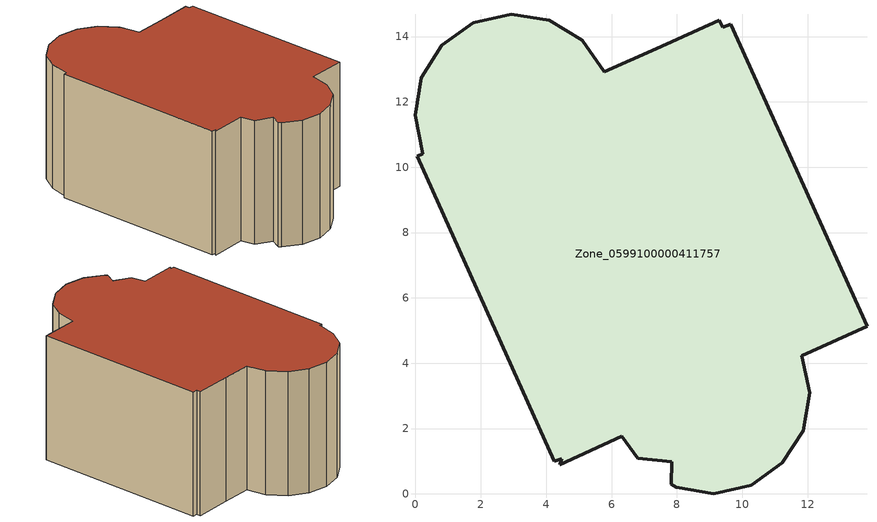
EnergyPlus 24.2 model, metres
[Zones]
Zone_0599100000411757
 floor ground (C_G): 0.8,13.73 1.76,14.43 2.93,14.69 4.09,14.5 5.1,13.88 5.78,12.93 7.36,13.62 9.29,14.5 9.4,14.29 9.66,14.38 13.82,5.13 11.82,4.23 12.06,3.1 11.86,1.94 11.23,0.95 10.27,0.26 9.12,0 7.98,0.2 7.82,0.3 7.85,0.99 6.8,1.09 6.32,1.76 4.42,0.9 4.48,1.07 4.24,0.99 0.06,10.34 0.23,10.41 0,11.59 0.17,12.73 z0
 wall outside (C_F): 7.82,0.3 7.98,0.2 9.12,0 10.27,0.26 11.23,0.95 11.86,1.94 12.06,3.1 11.82,4.23 13.82,5.13 9.66,14.38 9.4,14.29 9.29,14.5 7.36,13.62 5.78,12.93 5.1,13.88 4.09,14.5 2.93,14.69 1.76,14.43 0.8,13.73 0.17,12.73 0,11.59 0.23,10.41 0.06,10.34 4.24,0.99 4.48,1.07 4.42,0.9 6.32,1.76 6.8,1.09 7.85,0.99 7.82,0.3 z0:7.42
 roof outside (C_R): 4.42,0.9 6.32,1.76 6.8,1.09 7.85,0.99 7.82,0.3 7.98,0.2 9.12,0 10.27,0.26 11.23,0.95 11.86,1.94 12.06,3.1 11.82,4.23 13.82,5.13 9.66,14.38 9.4,14.29 9.29,14.5 7.36,13.62 5.78,12.93 5.1,13.88 4.09,14.5 2.93,14.69 1.76,14.43 0.8,13.73 0.17,12.73 0,11.59 0.23,10.41 0.06,10.34 4.24,0.99 4.48,1.07 z7.42
[BUILDING]
Pand.0599100000411757: North Axis=0; Terrain=City; Loads Convergence Tolerance Value=0.04; Temperature Convergence Tolerance Value=0.4; Solar Distribution=FullExterior; Maximum Number of Warmup Days=25; Minimum Number of Warmup Days=1
[Site:Location]
Rotterdam.The.Hague.AP_ZH_NLD Design_Conditions: Latitude=51.96; Longitude=4.45; Time Zone=1; Elevation=-4.5
[SITE:GROUNDTEMPERATURE:BUILDINGSURFACE]
18, 18, 18, 18, 18, 18, 18, 18, 18, 18, 18, 18
[MATERIAL] Thermal Absorptance=0.9; Solar Absorptance=0.7; Visible Absorptance=0.7
Name | Roughness | Thickness | Conductivity | Density | Specific Heat
G.D.1992-2005 | MediumSmooth | 0.15 | 0.06 | 540 | 1210
F.D.1992-2005 | Rough | 0.3 | 0.12 | 1920 | 840
R.D.1992-2005 | MediumRough | 0.2 | 0.08 | 1500 | 1000
[CONSTRUCTION]
C_G: G.D.1992-2005
C_F: F.D.1992-2005
C_R: R.D.1992-2005
[ZONE]
Zone_0599100000411757: Type=1; Multiplier=1; Ceiling Height=Autocalculate; Volume=Autocalculate; Floor Area=autocalculate; Part of Total Floor Area=Yes
[ZONEINFILTRATION:DESIGNFLOWRATE]
Infil_Zone_0599100000411757: Zone or ZoneList or Space or SpaceList=Zone_0599100000411757; Schedule=AlwaysOn; Design Flow Rate Calculation Method=Flow/Area; Flow Rate per Floor Area=0.0021; Constant Term Coefficient=1; Temperature Term Coefficient=0; Velocity Term Coefficient=0; Velocity Squared Term Coefficient=0
[HVACTEMPLATE:ZONE:IDEALLOADSAIRSYSTEM]
Zone_0599100000411757: Maximum Heating Supply Air Temperature=50; Minimum Cooling Supply Air Temperature=13; Maximum Heating Supply Air Humidity Ratio=0.0156; Minimum Cooling Supply Air Humidity Ratio=0.0077; Heating Limit=NoLimit; Cooling Limit=NoLimit; Dehumidification Control Type=ConstantSensibleHeatRatio; Cooling Sensible Heat Ratio=0.7; Dehumidification Setpoint=60; Humidification Control Type=None; Humidification Setpoint=30; Outdoor Air Method=None; Outdoor Air Flow Rate per Person=0.00944; Outdoor Air Flow Rate per Zone Floor Area=0; Outdoor Air Flow Rate per Zone=0; Demand Controlled Ventilation Type=None; Outdoor Air Economizer Type=NoEconomizer; Heat Recovery Type=None; Sensible Heat Recovery Effectiveness=0.7; Latent Heat Recovery Effectiveness=0.65
[ZONECONTROL:THERMOSTAT]
ThermostatControl_Zone_0599100000411757: Zone or ZoneList=Zone_0599100000411757; Control Type Schedule=DualSetpointControlType; Control 1=Thermostat_Zone_0599100000411757; Temperature Difference Between Cutout And Setpoint=0
[THERMOSTATSETPOINT:DUALSETPOINT]
Thermostat_Zone_0599100000411757: Heating Setpoint Temperature Schedule=HeatingSetpoint_Zone_0599100000411757; Cooling Setpoint Temperature Schedule=CoolingSetpoint_Zone_0599100000411757
[SCHEDULE:COMPACT]
HeatingSetpoint_Zone_0599100000411757: Through: 12/31, For: AllDays, Until: 24:00, 21
CoolingSetpoint_Zone_0599100000411757: Through: 12/31, For: AllDays, Until: 24:00, 24
DualSetpointControlType: Through: 12/31, For: AllDays, Until: 24:00, 4
AlwaysOn: Through: 12/31, For: AllDays, Until: 24:00, 1
